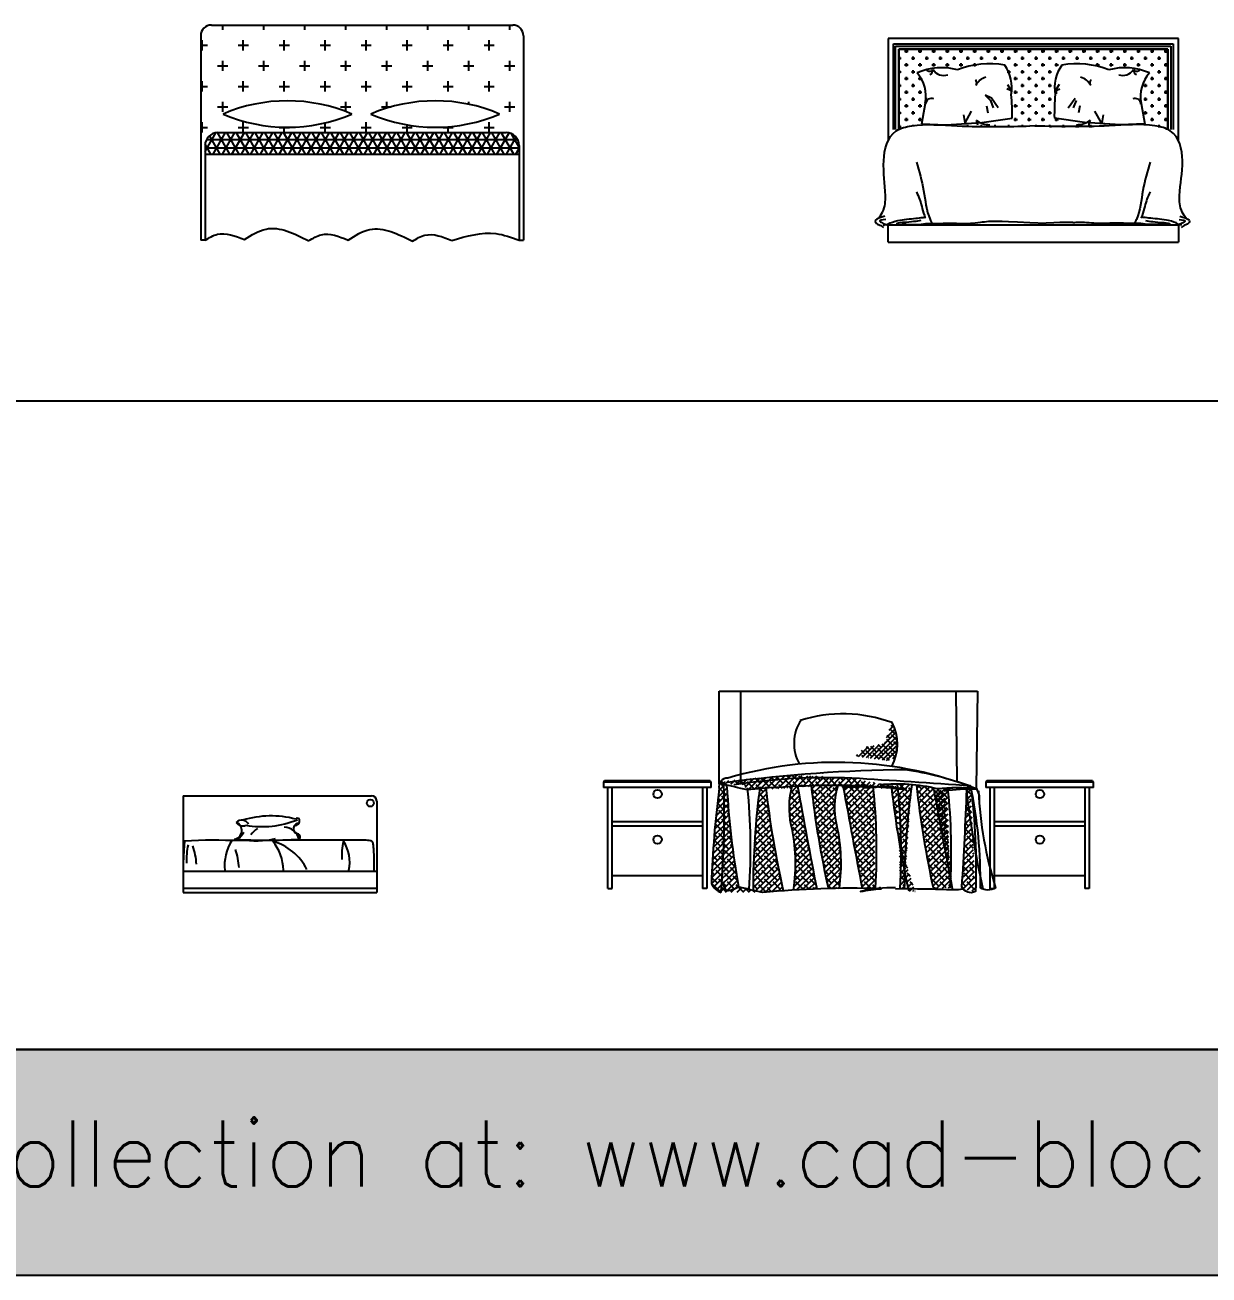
# Model space of a CAD drawing. Header units: millimetres. Extents: x 6388 to 59789, y -18725 to 8137.
# Drawn here: x 50890 to 56393, y -18725 to -12918 of the extents above; entities that cross this region are included whole.
import ezdxf

# ---------------------------------------------------------------- set-up
doc = ezdxf.new("R2010")
doc.units = ezdxf.units.MM
doc.layers.add('www.cad-blocks.net', color=7, linetype='Continuous')
doc.styles.get("Standard").update_dxf_attribs({"font": 'arial.ttf'})
pattern_1 = [(45, (-15688, -18164.837), (-13.258252, 13.258252), []), (135, (-15688, -18164.837), (-39.774756, 13.258252), [46.875, -28.125])]
pattern_2 = [(45, (-15404, -18164.837), (-13.258252, 13.258252), []), (135, (-15404, -18164.837), (-39.774756, 13.258252), [46.875, -28.125])]
pattern_3 = [(45, (-15987.84, -18164.837), (-13.258252, 13.258252), []), (135, (-15987.84, -18164.837), (-39.774756, 13.258252), [46.875, -28.125])]

# ---------------------------------------------------------------- blocks, each defined once
blk = doc.blocks.new('A$C27510BBA')
for p, q in [((50, 1008.3), (1450, 1008.3)), ((0, 958.3), (0, 8.3)), ((1500, 958.3), (1500, 8.3)), ((0, 508.3), (0, 478.3)), ((80, 508.3), (1420, 508.3)), ((1500, 508.3), (1500, 478.3)), ((20, 448.3), (20, 8.3)), ((20, 408.3), (1480, 408.3)), ((1480, 448.3), (1480, 8.3)), ((20, 8.3), (0, 8.3)), ((1480, 8.3), (1500, 8.3))]:
    blk.add_line(p, q)
at = {"linetype": 'Continuous'}
for p, q in [((102.5, 985.3), (102.5, 1008.3)), ((293, 985.3), (293, 1008.3)), ((483.5, 985.3), (483.5, 1008.3)), ((674, 985.3), (674, 1008.3)), ((864.5, 985.3), (864.5, 1008.3)), ((1055, 985.3), (1055, 1008.3)), ((1245.5, 985.3), (1245.5, 1008.3)), ((1436, 985.3), (1436, 1008.3)), ((7.2, 890.1), (7.2, 937.7)), ((197.7, 890.1), (197.7, 937.7)), ((388.2, 890.1), (388.2, 937.7)), ((578.7, 890.1), (578.7, 937.7)), ((769.2, 890.1), (769.2, 937.7)), ((959.7, 890.1), (959.7, 937.7)), ((1150.2, 890.1), (1150.2, 937.7)), ((1340.7, 890.1), (1340.7, 937.7)), ((0, 913.9), (31, 913.9)), ((173.9, 913.9), (221.5, 913.9)), ((364.4, 913.9), (412, 913.9)), ((554.9, 913.9), (602.5, 913.9)), ((745.4, 913.9), (793, 913.9)), ((935.9, 913.9), (983.5, 913.9)), ((1126.4, 913.9), (1174, 913.9)), ((1316.9, 913.9), (1364.5, 913.9)), ((78.7, 818.6), (126.3, 818.6)), ((102.5, 794.8), (102.5, 842.4)), ((269.2, 818.6), (316.8, 818.6)), ((293, 794.8), (293, 842.4)), ((459.7, 818.6), (507.3, 818.6)), ((483.5, 794.8), (483.5, 842.4)), ((650.2, 818.6), (697.8, 818.6)), ((674, 794.8), (674, 842.4)), ((840.7, 818.6), (888.3, 818.6)), ((864.5, 794.8), (864.5, 842.4)), ((1031.2, 818.6), (1078.8, 818.6)), ((1055, 794.8), (1055, 842.4)), ((1221.7, 818.6), (1269.3, 818.6)), ((1245.5, 794.8), (1245.5, 842.4)), ((1412.2, 818.6), (1459.8, 818.6)), ((1436, 794.8), (1436, 842.4)), ((0, 723.4), (31, 723.4)), ((7.2, 699.6), (7.2, 747.2)), ((173.9, 723.4), (221.5, 723.4)), ((197.7, 699.6), (197.7, 747.2)), ((364.4, 723.4), (412, 723.4)), ((388.2, 699.6), (388.2, 747.2)), ((554.9, 723.4), (602.5, 723.4)), ((578.7, 699.6), (578.7, 747.2)), ((745.4, 723.4), (793, 723.4)), ((769.2, 699.6), (769.2, 747.2)), ((935.9, 723.4), (983.5, 723.4)), ((959.7, 699.6), (959.7, 747.2)), ((1126.4, 723.4), (1174, 723.4)), ((1150.2, 699.6), (1150.2, 747.2)), ((1316.9, 723.4), (1364.5, 723.4)), ((1340.7, 699.6), (1340.7, 747.2)), ((102.5, 604.3), (102.5, 651.9)), ((293, 648.1), (293, 651.9)), ((483.5, 651.8), (483.5, 651.9)), ((674, 606.2), (674, 651.9)), ((864.5, 621.9), (864.5, 651.9)), ((1245.5, 640.1), (1245.5, 651.9)), ((1436, 604.3), (1436, 651.9)), ((78.7, 628.1), (126.3, 628.1)), ((650.2, 628.1), (697.8, 628.1)), ((840.7, 628.1), (885.6, 628.1)), ((1412.2, 628.1), (1459.8, 628.1)), ((0, 532.9), (31, 532.9)), ((7.2, 509.1), (7.2, 556.7)), ((173.9, 532.9), (221.5, 532.9)), ((197.7, 509.1), (197.7, 556.7)), ((364.4, 532.9), (412, 532.9)), ((388.2, 509.1), (388.2, 533.6)), ((554.9, 532.9), (602.5, 532.9)), ((578.7, 509.1), (578.7, 554.1)), ((745.4, 532.9), (793, 532.9)), ((769.2, 509.1), (769.2, 556.7)), ((935.9, 532.9), (983.5, 532.9)), ((959.7, 509.1), (959.7, 544.8)), ((1126.4, 532.9), (1174, 532.9)), ((1150.2, 509.1), (1150.2, 535.9)), ((1316.9, 532.9), (1364.5, 532.9)), ((1340.7, 509.1), (1340.7, 556.7)), ((20, 420), (70.5, 507.5)), ((26.6, 475.7), (1473.4, 475.7)), ((91.1, 408.3), (41.4, 494.3)), ((57.2, 408.3), (114.9, 508.3)), ((135.1, 408.3), (77.4, 508.2)), ((101.2, 408.3), (158.9, 508.3)), ((179.1, 408.3), (121.3, 508.3)), ((145.2, 408.3), (202.9, 508.3)), ((223.1, 408.3), (165.3, 508.3)), ((189.2, 408.3), (246.9, 508.3)), ((267.1, 408.3), (209.3, 508.3)), ((233.2, 408.3), (290.9, 508.3)), ((311.1, 408.3), (253.3, 508.3)), ((277.2, 408.3), (334.9, 508.3)), ((355, 408.3), (297.3, 508.3)), ((321.2, 408.3), (378.9, 508.3)), ((399, 408.3), (341.3, 508.3)), ((365.2, 408.3), (422.9, 508.3)), ((443, 408.3), (385.3, 508.3)), ((409.2, 408.3), (466.9, 508.3)), ((487, 408.3), (429.3, 508.3)), ((453.2, 408.3), (510.9, 508.3)), ((531, 408.3), (473.3, 508.3)), ((497.1, 408.3), (554.9, 508.3)), ((575, 408.3), (517.3, 508.3)), ((541.1, 408.3), (598.9, 508.3)), ((619, 408.3), (561.3, 508.3)), ((585.1, 408.3), (642.9, 508.3)), ((663, 408.3), (605.3, 508.3)), ((629.1, 408.3), (686.9, 508.3)), ((707, 408.3), (649.3, 508.3)), ((673.1, 408.3), (730.9, 508.3)), ((751, 408.3), (693.3, 508.3)), ((717.1, 408.3), (774.9, 508.3)), ((795, 408.3), (737.3, 508.3)), ((761.1, 408.3), (818.8, 508.3)), ((839, 408.3), (781.2, 508.3)), ((805.1, 408.3), (862.8, 508.3)), ((883, 408.3), (825.2, 508.3)), ((849.1, 408.3), (906.8, 508.3)), ((927, 408.3), (869.2, 508.3)), ((893.1, 408.3), (950.8, 508.3)), ((971, 408.3), (913.2, 508.3)), ((937.1, 408.3), (994.8, 508.3)), ((1015, 408.3), (957.2, 508.3)), ((981.1, 408.3), (1038.8, 508.3)), ((1058.9, 408.3), (1001.2, 508.3)), ((1025.1, 408.3), (1082.8, 508.3)), ((1102.9, 408.3), (1045.2, 508.3)), ((1069.1, 408.3), (1126.8, 508.3)), ((1146.9, 408.3), (1089.2, 508.3)), ((1113.1, 408.3), (1170.8, 508.3)), ((1190.9, 408.3), (1133.2, 508.3)), ((1157.1, 408.3), (1214.8, 508.3)), ((1234.9, 408.3), (1177.2, 508.3)), ((1201.1, 408.3), (1258.8, 508.3)), ((1278.9, 408.3), (1221.2, 508.3)), ((1245, 408.3), (1302.8, 508.3)), ((1322.9, 408.3), (1265.2, 508.3)), ((1289, 408.3), (1346.8, 508.3)), ((1366.9, 408.3), (1309.2, 508.3)), ((1333, 408.3), (1390.8, 508.3)), ((1410.9, 408.3), (1353.2, 508.3)), ((1377, 408.3), (1433.8, 506.7)), ((1454.9, 408.3), (1397.2, 508.3)), ((1421, 408.3), (1466.2, 486.5)), ((1480, 441), (1444.1, 503.2)), ((20, 437.6), (1480, 437.6)), ((47.1, 408.3), (20.3, 454.6)), ((1465, 408.3), (1480, 434.2))]:
    blk.add_line(p, q, dxfattribs=at)
for centre, radius, start, end in [((50, 958.3), 50, 90, 180), ((1450, 958.3), 50, 0, 90), ((402.9, -105), 761.1, 66.84553, 113.15447), ((1090.1, -105), 761.1, 66.84553, 113.15447), ((402.9, 1294.6), 761.1, 246.84553, 293.15447), ((1090.1, 1294.6), 761.1, 246.84553, 293.15447), ((80, 448.3), 60, 90, 180), ((1420, 448.3), 60, 0, 90)]:
    blk.add_arc(centre, radius, start, end)
for points, end_tangent in [([(202.9, 11.6), (303.6, 60.6), (502.2, 6.2)], (0.939888, 0.341483)), ([(685.1, 9.5), (785.8, 58.5), (984.5, 4.1)], (0.939888, 0.341483)), ([(20, 8.3), (77.7, 36.1), (202.9, 11.6)], (0.984454, 0.175644)), ([(502.2, 6.2), (559.9, 34), (685.1, 9.5)], (0.984454, 0.175644)), ([(984.5, 4.1), (1042.1, 31.9), (1167.3, 7.4)], (0.984454, 0.175644))]:
    blk.add_spline(points, degree=3, dxfattribs=dict(end_tangent=end_tangent))
blk.add_spline([(1167.3, 7.4), (1371.9, 39.4), (1480, 8.3)], degree=3)
blk = doc.blocks.new('A$C46102320')
at = {"extrusion": (-5.62396e-32, -1.83698e-16, -1)}
for p, q in [((1409.5, 945.6), (59.6, 945.6)), ((59.6, 945.6), (59.6, 471.1)), ((1409.5, 471.1), (1409.5, 945.6)), ((1359.5, 895.6), (109.6, 895.6)), ((109.6, 895.6), (109.6, 523.3)), ((1359.5, 523.3), (1359.5, 895.6)), ((59.6, 80), (1366.8, 80)), ((1366.8, 80), (1409.5, 80)), ((59.6, 0), (1409.5, 0))]:
    blk.add_line(p, q, dxfattribs=at)
for p, q in [((84.6, 523.3), (84.6, 920.6)), ((84.6, 920.6), (1384.5, 920.6)), ((94.6, 523.3), (94.6, 910.6)), ((94.6, 910.6), (1374.5, 910.6)), ((109.6, 523.3), (109.6, 895.6)), ((109.6, 895.6), (1359.5, 895.6)), ((136.9, 886.6), (152.7, 886.6)), ((144.8, 878.6), (144.8, 894.5)), ((200.4, 886.6), (216.2, 886.6)), ((208.3, 878.6), (208.3, 894.5)), ((263.9, 886.6), (279.7, 886.6)), ((271.8, 878.6), (271.8, 894.5)), ((327.4, 886.6), (343.2, 886.6)), ((335.3, 878.6), (335.3, 894.5)), ((390.9, 886.6), (406.7, 886.6)), ((398.8, 878.6), (398.8, 894.5)), ((454.4, 886.6), (470.2, 886.6)), ((462.3, 878.6), (462.3, 894.5)), ((517.9, 886.6), (533.7, 886.6)), ((525.8, 878.6), (525.8, 894.5)), ((581.4, 886.6), (597.2, 886.6)), ((589.3, 878.6), (589.3, 894.5)), ((644.9, 886.6), (660.7, 886.6)), ((652.8, 878.6), (652.8, 894.5)), ((708.4, 886.6), (724.2, 886.6)), ((716.3, 878.6), (716.3, 894.5)), ((771.9, 886.6), (787.7, 886.6)), ((779.8, 878.6), (779.8, 894.5)), ((835.4, 886.6), (851.2, 886.6)), ((843.3, 878.6), (843.3, 894.5)), ((898.9, 886.6), (914.7, 886.6)), ((906.8, 878.6), (906.8, 894.5)), ((962.4, 886.6), (978.2, 886.6)), ((970.3, 878.6), (970.3, 894.5)), ((1025.9, 886.6), (1041.7, 886.6)), ((1033.8, 878.6), (1033.8, 894.5)), ((1089.4, 886.6), (1105.2, 886.6)), ((1097.3, 878.6), (1097.3, 894.5)), ((1152.9, 886.6), (1168.7, 886.6)), ((1160.8, 878.6), (1160.8, 894.5)), ((1216.4, 886.6), (1232.2, 886.6)), ((1224.3, 878.6), (1224.3, 894.5)), ((1279.9, 886.6), (1295.7, 886.6)), ((1287.8, 878.6), (1287.8, 894.5)), ((1343.4, 886.6), (1359.2, 886.6)), ((1351.3, 878.6), (1351.3, 894.5)), ((1359.5, 895.6), (1359.5, 523.3)), ((1374.5, 910.6), (1374.5, 523.3)), ((1384.5, 920.6), (1384.5, 523.3)), ((109.6, 854.8), (121, 854.8)), ((113, 846.9), (113, 862.7)), ((136.9, 823.1), (152.7, 823.1)), ((144.8, 815.1), (144.8, 831)), ((168.6, 854.8), (184.5, 854.8)), ((176.5, 846.9), (176.5, 862.7)), ((200.4, 823.1), (216.2, 823.1)), ((208.3, 815.1), (208.3, 831)), ((232.1, 854.8), (248, 854.8)), ((240, 846.9), (240, 862.7)), ((263.9, 823.1), (279.7, 823.1)), ((271.8, 815.1), (271.8, 831)), ((295.6, 854.8), (311.5, 854.8)), ((303.5, 846.9), (303.5, 862.7)), ((327.4, 823.1), (343.2, 823.1)), ((335.3, 815.1), (335.3, 831)), ((359.1, 854.8), (375, 854.8)), ((367, 846.9), (367, 862.7)), ((390.9, 823.1), (406.7, 823.1)), ((398.8, 815.1), (398.8, 831)), ((422.6, 854.8), (438.5, 854.8)), ((430.5, 846.9), (430.5, 862.7)), ((454.4, 823.1), (470.2, 823.1)), ((462.3, 815.1), (462.3, 831)), ((486.1, 854.8), (502, 854.8)), ((494, 846.9), (494, 862.7)), ((549.6, 854.8), (565.5, 854.8)), ((557.5, 846.9), (557.5, 862.7)), ((613.1, 854.8), (629, 854.8)), ((621, 846.9), (621, 862.7)), ((644.9, 823.1), (660.7, 823.1)), ((652.8, 815.1), (652.8, 831)), ((676.6, 854.8), (692.5, 854.8)), ((684.5, 846.9), (684.5, 862.7)), ((708.4, 823.1), (724.2, 823.1)), ((716.3, 815.1), (716.3, 831)), ((740.1, 854.8), (756, 854.8)), ((748, 846.9), (748, 862.7)), ((771.9, 823.1), (787.7, 823.1)), ((779.8, 815.1), (779.8, 831)), ((803.6, 854.8), (819.5, 854.8)), ((811.5, 846.9), (811.5, 862.7)), ((835.4, 823.1), (851.2, 823.1)), ((843.3, 815.1), (843.3, 831)), ((867.1, 854.8), (883, 854.8)), ((875, 846.9), (875, 862.7)), ((930.6, 854.8), (946.5, 854.8)), ((938.5, 846.9), (938.5, 862.7)), ((994.1, 854.8), (1010, 854.8)), ((1002, 846.9), (1002, 862.7)), ((1025.9, 823.1), (1041.7, 823.1)), ((1033.8, 815.1), (1033.8, 831)), ((1057.6, 854.8), (1073.5, 854.8)), ((1065.5, 846.9), (1065.5, 862.7)), ((1089.4, 823.1), (1105.2, 823.1)), ((1097.3, 815.1), (1097.3, 831)), ((1121.1, 854.8), (1137, 854.8)), ((1129, 846.9), (1129, 862.7)), ((1152.9, 823.1), (1168.7, 823.1)), ((1160.8, 815.1), (1160.8, 831)), ((1184.6, 854.8), (1200.5, 854.8)), ((1192.5, 846.9), (1192.5, 862.7)), ((1216.4, 823.1), (1232.2, 823.1)), ((1224.3, 815.1), (1224.3, 831)), ((1248.1, 854.8), (1264, 854.8)), ((1256, 846.9), (1256, 862.7)), ((1279.9, 823.1), (1295.7, 823.1)), ((1287.8, 815.1), (1287.8, 831)), ((1311.6, 854.8), (1327.5, 854.8)), ((1319.5, 846.9), (1319.5, 862.7)), ((1343.4, 823.1), (1359.2, 823.1)), ((1351.3, 815.1), (1351.3, 831)), ((109.6, 791.3), (121, 791.3)), ((113, 783.4), (113, 799.2)), ((136.9, 759.6), (152.7, 759.6)), ((144.8, 751.6), (144.8, 767.5)), ((168.6, 791.3), (184.5, 791.3)), ((176.5, 783.4), (176.5, 799.2)), ((200.4, 759.6), (216.2, 759.6)), ((208.3, 751.6), (208.3, 767.5)), ((613.1, 791.3), (629, 791.3)), ((621, 783.4), (621, 799.2)), ((644.9, 759.6), (660.7, 759.6)), ((652.8, 751.6), (652.8, 767.5)), ((676.6, 791.3), (692.5, 791.3)), ((684.5, 783.4), (684.5, 799.2)), ((708.4, 759.6), (724.2, 759.6)), ((716.3, 751.6), (716.3, 767.5)), ((740.1, 791.3), (756, 791.3)), ((748, 783.4), (748, 799.2)), ((771.9, 759.6), (787.7, 759.6)), ((779.8, 751.6), (779.8, 767.5)), ((803.6, 791.3), (819.5, 791.3)), ((811.5, 783.4), (811.5, 799.2)), ((1279.9, 759.6), (1295.7, 759.6)), ((1287.8, 751.6), (1287.8, 767.5)), ((1311.6, 791.3), (1327.5, 791.3)), ((1319.5, 783.4), (1319.5, 799.2)), ((1343.4, 759.6), (1359.2, 759.6)), ((1351.3, 751.6), (1351.3, 767.5)), ((109.6, 727.8), (121, 727.8)), ((113, 719.9), (113, 735.7)), ((144.8, 688.1), (144.8, 704)), ((168.6, 727.8), (184.5, 727.8)), ((176.5, 719.9), (176.5, 735.7)), ((208.3, 688.1), (208.3, 704)), ((632.3, 702.9), (611.1, 712)), ((614.1, 731.7), (632.3, 702.9)), ((652.8, 688.1), (652.8, 704)), ((676.6, 727.8), (692.5, 727.8)), ((684.5, 719.9), (684.5, 735.7)), ((716.3, 688.1), (716.3, 704)), ((740.1, 727.8), (756, 727.8)), ((748, 719.9), (748, 735.7)), ((779.8, 688.1), (779.8, 704)), ((803.6, 727.8), (819.5, 727.8)), ((811.5, 719.9), (811.5, 735.7)), ((855, 731.7), (836.8, 702.9)), ((836.8, 702.9), (858, 712)), ((843.3, 688.1), (843.3, 704)), ((1248.1, 727.8), (1264, 727.8)), ((1256, 719.9), (1256, 735.7)), ((1287.8, 688.1), (1287.8, 704)), ((1311.6, 727.8), (1327.5, 727.8)), ((1319.5, 719.9), (1319.5, 735.7)), ((1351.3, 688.1), (1351.3, 704)), ((109.6, 664.3), (121, 664.3)), ((113, 656.4), (113, 672.2)), ((136.9, 696.1), (152.7, 696.1)), ((144.8, 624.6), (144.8, 640.5)), ((168.6, 664.3), (184.5, 664.3)), ((176.5, 656.4), (176.5, 672.2)), ((200.4, 696.1), (216.2, 696.1)), ((208.3, 624.6), (208.3, 640.5)), ((237.3, 669.7), (215.7, 547.1)), ((540, 668.1), (511.2, 681.8)), ((511.2, 681.8), (535.4, 657.6)), ((535.4, 657.6), (549, 624.3)), ((571.7, 624.3), (540, 668.1)), ((644.9, 696.1), (660.7, 696.1)), ((652.8, 624.6), (652.8, 640.5)), ((676.6, 664.3), (692.5, 664.3)), ((684.5, 656.4), (684.5, 672.2)), ((708.4, 696.1), (724.2, 696.1)), ((716.3, 624.6), (716.3, 640.5)), ((740.1, 664.3), (756, 664.3)), ((748, 656.4), (748, 672.2)), ((771.9, 696.1), (787.7, 696.1)), ((779.8, 624.6), (779.8, 640.5)), ((803.6, 664.3), (819.5, 664.3)), ((811.5, 656.4), (811.5, 672.2)), ((897.4, 624.3), (929.1, 668.1)), ((933.7, 657.6), (920.1, 624.3)), ((1231.8, 669.7), (1253.4, 547.1)), ((1248.1, 664.3), (1264, 664.3)), ((1256, 656.4), (1256, 672.2)), ((1279.9, 696.1), (1295.7, 696.1)), ((1287.8, 624.6), (1287.8, 640.5)), ((1311.6, 664.3), (1327.5, 664.3)), ((1319.5, 656.4), (1319.5, 672.2)), ((1343.4, 696.1), (1359.2, 696.1)), ((1351.3, 624.6), (1351.3, 640.5)), ((109.6, 600.8), (121, 600.8)), ((113, 592.9), (113, 608.7)), ((136.9, 632.6), (152.7, 632.6)), ((168.6, 600.8), (184.5, 600.8)), ((176.5, 592.9), (176.5, 608.7)), ((200.4, 632.6), (216.2, 632.6)), ((410.1, 591.6), (415.8, 553.8)), ((415.8, 550), (447.9, 608.6)), ((517.9, 633.2), (523.6, 601)), ((644.9, 632.6), (660.7, 632.6)), ((676.6, 600.8), (692.5, 600.8)), ((684.5, 592.9), (684.5, 608.7)), ((708.4, 632.6), (724.2, 632.6)), ((740.1, 600.8), (756, 600.8)), ((748, 592.9), (748, 608.7)), ((771.9, 632.6), (787.7, 632.6)), ((803.6, 600.8), (819.5, 600.8)), ((811.5, 592.9), (811.5, 608.7)), ((951.2, 633.2), (945.5, 601)), ((1053.3, 550), (1021.2, 608.6)), ((1059, 591.6), (1053.3, 553.8)), ((1248.1, 600.8), (1264, 600.8)), ((1256, 592.9), (1256, 608.7)), ((1279.9, 632.6), (1295.7, 632.6)), ((1311.6, 600.8), (1327.5, 600.8)), ((1319.5, 592.9), (1319.5, 608.7)), ((1343.4, 632.6), (1359.2, 632.6)), ((109.6, 537.3), (121, 537.3)), ((113, 529.4), (113, 545.2)), ((136.9, 569.1), (152.7, 569.1)), ((144.8, 561.1), (144.8, 577)), ((176.5, 541.1), (176.5, 545.2)), ((200.4, 569.1), (216.2, 569.1)), ((208.3, 561.1), (208.3, 577)), ((215.8, 549.8), (330, 544.1)), ((303.5, 544.2), (303.5, 545.2)), ((330, 544.1), (495.7, 555.5)), ((367, 540.9), (367, 545.2)), ((430.5, 538.2), (430.5, 545.2)), ((486.1, 537.3), (502, 537.3)), ((494, 536.7), (494, 545.2)), ((495.7, 555.5), (636.4, 575.8)), ((557.5, 536.3), (557.5, 545.2)), ((613.1, 537.3), (629, 537.3)), ((621, 536.8), (621, 545.2)), ((644.9, 569.1), (660.7, 569.1)), ((652.8, 561.1), (652.8, 577)), ((684.5, 538.3), (684.5, 545.2)), ((708.4, 569.1), (724.2, 569.1)), ((716.3, 561.1), (716.3, 577)), ((748, 538.6), (748, 545.2)), ((771.9, 569.1), (787.7, 569.1)), ((779.8, 561.1), (779.8, 577)), ((809.4, 537.3), (819.5, 537.3)), ((811.5, 537.3), (811.5, 545.2)), ((973.4, 555.5), (832.7, 575.8)), ((835.4, 569.1), (851.2, 569.1)), ((843.3, 561.1), (843.3, 577)), ((867.1, 537.3), (883, 537.3)), ((875, 536.4), (875, 545.2)), ((930.6, 537.3), (946.5, 537.3)), ((938.5, 536.3), (938.5, 545.2)), ((1139.1, 544.1), (973.4, 555.5)), ((994.1, 537.3), (1008.2, 537.3)), ((1002, 537.2), (1002, 545.2)), ((1065.5, 539.2), (1065.5, 545.2)), ((1129, 542.4), (1129, 545.2)), ((1253.3, 549.8), (1139.1, 544.1)), ((1192.5, 545.1), (1192.5, 545.2)), ((1256, 544.5), (1256, 545.2)), ((1279.9, 569.1), (1295.7, 569.1)), ((1287.8, 561.1), (1287.8, 577)), ((1315.6, 537.3), (1327.5, 537.3)), ((1319.5, 536.5), (1319.5, 545.2)), ((1343.4, 569.1), (1359.2, 569.1)), ((1351.3, 561.1), (1351.3, 577)), ((59.6, 0), (59.6, 80)), ((1409.5, 80), (1409.5, 0))]:
    blk.add_line(p, q)
for centre, radius, start, end in [((532.5, 422.3), 406.1, 80.14569, 111.6607), ((452.3, 717.3), 182.9, 349.74638, 35.05665), ((1016.8, 717.3), 182.9, 144.94335, 190.25362), ((936.6, 422.3), 406.1, 68.3393, 99.85431), ((308.2, 533), 276.9, 74.41077, 114.16954), ((71.1, 676.9), 164.7, 349.00747, 41.34021), ((254, 817.9), 24.6, 222.49577, 296.57645), ((247.9, 796.7), 19.1, 288.44388, 15.93759), ((318.3, 831.7), 57.9, 211.79038, 289.08169), ((539, 689.2), 81.1, 107.80539, 152.13988), ((930.1, 689.2), 81.1, 27.86012, 72.19461), ((1160.9, 533), 276.9, 65.83046, 105.58923), ((1150.8, 831.7), 57.9, 250.91831, 328.20962), ((1221.2, 796.7), 19.1, 164.06241, 251.55612), ((1215.1, 817.9), 24.6, 243.42355, 317.50423), ((1398, 676.9), 164.7, 138.65979, 190.99253), ((450.8, 739.5), 21.1, 328.8176, 44.60908), ((1018.3, 739.5), 21.1, 135.39092, 211.1824), ((261.3, 640.3), 27, 66.49974, 178.7128), ((-347.3, 592.9), 983.9, 359.00704, 5.35828), ((1816.4, 592.9), 983.9, 174.64172, 180.99296), ((1207.8, 640.3), 27, 1.2872, 113.50026), ((532.2, 650.7), 105.4, 232.88164, 270.26586), ((445.8, 544.3), 30.6, 358.18105, 41.80416), ((936.9, 650.7), 105.4, 269.73414, 307.11836), ((1023.3, 544.3), 30.6, 138.19584, 181.81895)]:
    blk.add_arc(centre, radius, start, end)
for points, knots in [([(14.9, 111.3), (21.9, 117.7), (46.8, 155.8), (49.5, 249.7), (28.8, 364.7), (60.2, 514.3), (205.4, 552.7), (434.6, 532.9), (625, 536.1), (719.2, 539.4)], [0, 0, 0, 0, 28.320233, 100.953775, 269.820348, 420.691469, 489.161544, 656.134073, 940.569207, 940.569207, 940.569207, 940.569207]), ([(1446.3, 111.3), (1439.3, 117.7), (1414.3, 155.8), (1411.7, 249.7), (1440.3, 364.7), (1408.9, 514.3), (1263.7, 552.7), (1034.5, 532.9), (844.1, 536.1), (719.2, 539.4)], [0, 0, 0, 0, 28.320233, 100.953775, 269.820348, 420.691469, 489.161544, 656.134073, 940.569207, 940.569207, 940.569207, 940.569207]), ([(191.3, 232.8), (196.6, 221.7), (211.8, 190.4), (218.5, 152.2), (231.5, 115.4), (233, 113)], [0, 0, 0, 0, 37.234018, 105.386078, 113.844905, 113.844905, 113.844905, 113.844905]), ([(1277.8, 232.8), (1272.5, 221.7), (1257.3, 190.4), (1250.6, 152.2), (1237.6, 115.4), (1236.1, 113)], [0, 0, 0, 0, 37.234018, 105.386078, 113.844905, 113.844905, 113.844905, 113.844905]), ([(36.4, 80.8), (41.1, 80.7), (54.5, 80.3), (62, 87.3), (114.1, 104.3), (173.5, 108.9), (213.7, 113.3), (229.9, 115.5), (232.6, 113.3), (233, 113)], [0, 0, 0, 0, 14.447875, 40.468341, 96.220884, 181.018327, 216.046098, 224.609189, 226.185962, 226.185962, 226.185962, 226.185962]), ([(212.8, 99.6), (192.1, 96.5), (164.9, 92.5), (90.7, 87.9), (113.1, 78.6), (126.9, 84.2), (151.9, 82.3), (184.1, 79.3), (223.4, 85.2), (266.4, 87.5), (302.2, 84.3), (332.6, 89.7), (426.8, 84), (460.5, 88.4), (531.4, 97.9), (552, 95.8), (565.4, 100), (795, 87.6)], [0, 0, 0, 0, 87.513803, 114.592793, 124.77702, 141.903576, 160.817021, 198.691115, 240.471478, 280.23486, 329.410006, 348.41762, 373.077233, 428.05708, 447.802257, 468.691939, 491.310217, 491.310217, 491.310217, 491.310217]), ([(1256.3, 99.6), (1277, 96.5), (1304.2, 92.5), (1378.4, 87.9), (1356, 78.6), (1342.2, 84.2), (1317.2, 82.3), (1285, 79.3), (1245.7, 85.2), (1202.7, 87.5), (1166.9, 84.3), (1136.5, 89.7), (1042.3, 84), (1008.6, 88.4), (942.3, 92.8), (919.6, 87.6), (902.1, 93.8), (795, 87.6)], [0, 0, 0, 0, 87.513803, 114.592793, 124.77702, 141.903576, 160.817021, 198.691115, 240.471478, 280.23486, 329.410006, 348.41762, 373.077233, 428.05708, 447.802257, 468.691939, 491.310217, 491.310217, 491.310217, 491.310217]), ([(1424.8, 80.8), (1420.1, 80.7), (1406.7, 80.3), (1407.1, 87.3), (1355, 104.3), (1295.6, 108.9), (1255.4, 113.3), (1239.2, 115.5), (1236.5, 113.3), (1236.1, 113)], [0, 0, 0, 0, 14.447875, 40.468341, 96.220884, 181.018327, 216.046098, 224.609189, 226.185962, 226.185962, 226.185962, 226.185962])]:
    blk.add_open_spline(points, degree=3, knots=knots)
for points in [[(191.3, 371.2), (225, 240.2), (254.9, 105.2), (266.2, 82.8)], [(1277.8, 371.2), (1244.1, 240.2), (1214.2, 105.2), (1202.9, 82.8)], [(45.1, 119.8), (25.9, 114.3), (0.1, 96), (6.5, 86.3), (21.6, 78.5), (38.6, 68.3)], [(1416.1, 119.8), (1435.3, 114.3), (1461.1, 96), (1454.7, 86.3), (1439.6, 78.5), (1422.5, 68.3)], [(48.9, 104.2), (21.9, 96.3), (27.2, 93), (36.9, 86.5), (55.1, 80.8)], [(1412.3, 104.2), (1439.2, 96.3), (1434, 93), (1424.3, 86.5), (1406.1, 80.8)]]:
    blk.add_spline(points, degree=3)
blk = doc.blocks.new('A$C691C67E3')
for p, q in [((0, 450), (875, 450)), ((0, 450), (0, 0)), ((900, 425), (900, 0)), ((6.2, 240.2), (3.3, 194.8)), ((6.2, 240.2), (39, 242.4)), ((39, 242.4), (71.6, 243.8)), ((71.6, 243.8), (103.7, 244.5)), ((103.7, 244.5), (135.5, 244.7)), ((135.5, 244.7), (166.8, 244.5)), ((166.8, 244.5), (197.6, 244.1)), ((197.6, 244.1), (227.8, 243.6)), ((227.8, 243.6), (257.4, 243.2)), ((257.4, 243.2), (286.4, 242.9)), ((286.4, 242.9), (314.7, 242.9)), ((314.7, 242.9), (342.4, 243)), ((342.4, 243), (369.4, 243.2)), ((369.4, 243.2), (395.7, 243.5)), ((395.7, 243.5), (421.5, 243.8)), ((421.5, 243.8), (446.6, 244.1)), ((446.6, 244.1), (471.1, 244.4)), ((471.1, 244.4), (495, 244.7)), ((495, 244.7), (518.2, 244.9)), ((518.2, 244.9), (540.8, 245)), ((540.8, 245), (562.6, 245.1)), ((562.6, 245.1), (583.7, 245.1)), ((583.7, 245.1), (604, 245.1)), ((604, 245.1), (623.5, 245.2)), ((623.5, 245.2), (642.1, 245.2)), ((642.1, 245.2), (659.9, 245.2)), ((659.9, 245.2), (676.9, 245.2)), ((676.9, 245.2), (693.2, 245.2)), ((693.2, 245.2), (708.8, 245.2)), ((708.8, 245.2), (723.9, 245.2)), ((723.9, 245.2), (738.6, 245.2)), ((738.6, 245.2), (752.8, 245.2)), ((752.8, 245.2), (766.8, 245.2)), ((766.8, 245.2), (780.5, 245.2)), ((780.5, 245.2), (793.9, 245.1)), ((793.9, 245.1), (806.8, 245.1)), ((806.8, 245.1), (818.9, 245)), ((818.9, 245), (830.2, 244.8)), ((830.2, 244.8), (840.5, 244.5)), ((840.5, 244.5), (849.6, 244.2)), ((849.6, 244.2), (857.4, 243.7)), ((857.4, 243.7), (863.8, 243.1)), ((863.8, 243.1), (868.8, 242.3)), ((868.8, 242.3), (872.7, 241.2)), ((872.7, 241.2), (875.6, 239.7)), ((875.6, 239.7), (877.8, 237.9)), ((877.8, 237.9), (879.3, 235.6)), ((879.3, 235.6), (880.5, 232.7)), ((880.5, 232.7), (881.3, 229.2)), ((3.3, 194.8), (0, 136.8)), ((881.3, 229.2), (882.1, 225.1)), ((882.1, 225.1), (882.8, 220.4)), ((882.8, 220.4), (883.5, 215.2)), ((883.5, 215.2), (884.1, 209.7)), ((884.1, 209.7), (884.6, 203.9)), ((884.6, 203.9), (885, 197.9)), ((885, 197.9), (885.4, 191.8)), ((885.4, 191.8), (885.7, 185.8)), ((885.7, 185.8), (885.9, 179.9)), ((885.9, 179.9), (886.1, 174.1)), ((0, 136.8), (0, 100)), ((886.1, 174.1), (886.2, 168.3)), ((886.2, 168.3), (886.3, 162.5)), ((886.3, 162.5), (886.4, 156.7)), ((886.4, 156.7), (886.4, 150.7)), ((886.4, 150.7), (886.4, 144.6)), ((886.4, 144.6), (886.4, 138.4)), ((886.4, 138.4), (886.4, 131.9)), ((886.4, 131.9), (886.4, 125.5)), ((886.4, 125.5), (886.4, 119.3)), ((886.4, 119.3), (886.4, 113.7)), ((0, 100), (900, 100)), ((886.4, 113.7), (886.4, 108.9)), ((886.4, 108.9), (886.4, 105.1)), ((886.4, 105.1), (886.4, 102.7)), ((886.4, 102.7), (886.4, 101.8)), ((0, 20), (900, 20)), ((0, 0), (900, 0))]:
    blk.add_line(p, q)
blk.add_circle((870.2, 415.7), 16.6)
for centre, radius, start, end in [((875, 425), 25, 0, 90), ((409.2, -79.6), 435.6, 74.81657, 107.56689), ((231.1, 287.9), 41.4, 281.49934, 67.17339), ((272.2, 300), 36.1, 28.41507, 133.88683), ((276.4, 343.2), 33.9, 210.34305, 296.05975), ((366.6, 744.3), 438.1, 260.10438, 292.16499), ((407.6, 203.1), 112.9, 123.59721, 145.14806), ((469.4, 231.8), 71.4, 12.64049, 89.73317), ((538.2, 295.8), 25.8, 89.67624, 247.958), ((520.8, 332.7), 20.7, 258.47898, 37.11023), ((531.8, 335), 10.3, 43.89428, 145.62005), ((418, 122.5), 225.4, 147.93418, 185.10881), ((387.6, 3070.1), 2826.7, 266.99462, 273.07233), ((121.7, 389), 194.3, 313.09069, 325.88741), ((339.9, 643.6), 403.3, 259.67572, 282.89233), ((241.3, 97.9), 225.4, 1.44026, 38.61489), ((345, -10), 258.9, 27.00559, 73.75555), ((529.5, 258.5), 14.6, 311.04464, 96.75514), ((1063.6, 168.8), 326.3, 167.65334, 182.76284), ((605.1, 143.3), 169.2, 346.43017, 34.28536), ((342, 152.2), 326.3, 167.65334, 182.76284), ((-263.3, 110.8), 326.3, 3.78623, 18.89573), ((-65.5, 94.1), 326.3, 3.78623, 18.89573)]:
    blk.add_arc(centre, radius, start, end)
blk = doc.blocks.new('A$C0A340C7B')
h = blk.add_hatch()
h.set_pattern_fill('ANSI38', color=256, scale=120, style=0)
h.set_pattern_definition([(45, (-12058.2, -14386.637), (-10.606602, 10.606602), []), (135, (-12058.2, -14386.637), (-31.819805, 10.606602), [37.5, -22.5])])
h.paths.add_polyline_path([(1341, 789.4), (1304.2, 691.8), (1218.6, 676.6), (1168.9, 633.4), (1176.4, 633.6), (1327.3, 611.6), (1357.4, 630), (1364.6, 711.3)])
h = blk.add_hatch()
h.set_pattern_fill('ANSI38', color=256, scale=150, style=0)
h.set_pattern_definition(pattern_2)
h.paths.add_polyline_path([(545.1, 516.7), (840, 542.9), (1095.2, 561.8), (1234.3, 570.9), (989.1, 555.1), (604.7, 499.8)])
h = blk.add_hatch()
h.set_pattern_fill('ANSI38', color=256, scale=150, style=0)
h.set_pattern_definition(pattern_2)
h.paths.add_polyline_path([(1367.1, 483.6), (1167.8, 488.4), (1059.1, 491.1), (901.8, 492.9), (873.7, 485.5), (785, 482.2), (732.9, 483.1), (668.7, 477.4), (641.9, 505.2), (601.9, 500.6), (786.4, 526), (910.8, 543.9), (1154.5, 531.3), (1406.8, 481.8)])
h = blk.add_hatch()
h.set_pattern_fill('ANSI38', color=256, scale=150, style=0)
h.set_pattern_definition(pattern_2)
h.paths.add_polyline_path([(694.8, 10, 0.002104), (734.6, 1.2), (752.1, 1.2, -0.004884), (835.3, 8.2, -0.02697), (754.1, 484.8, 0.001692), (725.3, 482.5, 0.032101)])
h.paths.add_polyline_path([(901.7, 493.5, 0.00153), (875.5, 492.4, 0.124302), (870.6, 315.2, -0.092327), (881.3, 11.3, -0.0064), (990.6, 16.9, -0.002853)])
h.paths.add_polyline_path([(573.2, 490.8, 0.59855), (538.6, 505.6, 0.152428), (537.2, 481.8, 0.023634), (501.1, 40.5, 0.163049), (543.5, 1.2), (734.6, 1.2, -0.005757), (625.9, 26.2, 0.002788), (627.3, 27, -0.0315)])
h = blk.add_hatch()
h.set_pattern_fill('ANSI38', color=256, scale=150, style=0)
h.set_pattern_definition(pattern_2)
h.paths.add_polyline_path([(964.7, 495.7), (978.9, 382.4), (998.3, 256.1), (1014.2, 166.6), (1033.1, 71.9), (1044.7, 18.6), (1094.3, 19.6), (1102.2, 148.9), (1101.6, 167.9), (1093.6, 254.7), (1082.4, 315.2), (1074.4, 371.8), (1073.9, 406.6), (1088.7, 497.2)])
h = blk.add_hatch()
h.set_pattern_fill('ANSI38', color=256, scale=150, style=0)
h.set_pattern_definition(pattern_2)
h.paths.add_polyline_path([(1262.6, 22.5), (1258.1, 490.8), (1114.6, 487.3), (1138.3, 357.1), (1156.6, 258.3), (1175.1, 159.9), (1191.3, 74.7), (1201.8, 19.7)])
h = blk.add_hatch()
h.set_pattern_fill('ANSI38', color=256, scale=150, style=0)
h.set_pattern_definition(pattern_2)
h.paths.add_polyline_path([(1338.3, 485.2), (1418.2, 7.4), (1448.6, 5.8), (1371.8, 245.2), (1367.1, 483.6)])
h = blk.add_hatch()
h.set_pattern_fill('ANSI38', color=256, scale=150, style=0)
h.set_pattern_definition(pattern_1)
h.paths.add_polyline_path([(1432.4, 500.8), (1397.7, 18.2), (1379.7, 22.5), (1367.5, 502.5)])
h = blk.add_hatch()
h.set_pattern_fill('ANSI38', color=256, scale=150, style=0)
h.set_pattern_definition(pattern_1)
h.paths.add_polyline_path([(1609.5, 22.5), (1532.9, 18), (1453.9, 498.7), (1550.9, 481.8), (1599.2, 485.6)])
h = blk.add_hatch()
h.set_pattern_fill('ANSI38', color=256, scale=150, style=0)
h.set_pattern_definition(pattern_3)
h.paths.add_polyline_path([(1620.5, 18), (1535.7, 472.8), (1584.5, 472.8)])
h = blk.add_hatch()
h.set_pattern_fill('ANSI38', color=256, scale=150, style=0)
h.set_pattern_definition(pattern_3)
h.paths.add_polyline_path([(1670.1, 18), (1728.7, 4.5), (1706.1, 495.3), (1635.8, 486.7), (1688.1, 477.3)])
for p, q in [((537.2, 935.2), (1737.2, 935.2)), ((537.2, 504.3), (537.2, 935.2)), ((637.2, 504.3), (637.2, 935.2)), ((1637.2, 935.2), (1641.3, 516.6)), ((1737.2, 935.2), (1731.7, 486.1)), ((5, 518.2), (0, 513.2)), ((0, 513.2), (0, 488.2)), ((500, 513.2), (0, 513.2)), ((500, 488.2), (0, 488.2)), ((495, 518.2), (5, 518.2)), ((20, 18.2), (20, 488.2)), ((40, 18.2), (40, 488.2)), ((460, 488.2), (460, 18.2)), ((480, 488.2), (480, 18.2)), ((495, 518.2), (500, 513.2)), ((500, 488.2), (500, 513.2)), ((1782, 518.2), (1777, 513.2)), ((1777, 513.2), (1777, 488.2)), ((2277, 513.2), (1777, 513.2)), ((2277, 488.2), (1777, 488.2)), ((2272, 518.2), (1782, 518.2)), ((1797, 18.2), (1797, 488.2)), ((1817, 18.2), (1817, 488.2)), ((2237, 488.2), (2237, 18.2)), ((2257, 488.2), (2257, 18.2)), ((2272, 518.2), (2277, 513.2)), ((2277, 488.2), (2277, 513.2)), ((460, 328.2), (40, 328.2)), ((460, 308.2), (40, 308.2)), ((2237, 328.2), (1817, 328.2)), ((2237, 308.2), (1817, 308.2)), ((460, 78.2), (40, 78.2)), ((2237, 78.2), (1817, 78.2)), ((20, 18.2), (40, 18.2)), ((480, 18.2), (460, 18.2)), ((1792.2, 18.2), (1812.2, 18.2)), ((1797, 18.2), (1817, 18.2)), ((2257, 18.2), (2237, 18.2))]:
    blk.add_line(p, q)
for points in [[(577.7, 513.3, -0.030339), (1402.3, 571.9, -0.045039), (1706.1, 495.3, 0.001848), (1154.5, 531.3, 0.049144), (604.7, 499.8, 12.837154)], [(1285, 499.8, 0.09094), (1406.8, 481.8, -0.017068), (1217.6, 495.3, 1.026625), (1208.6, 495.3, 0.031693), (667.8, 477.3, -0.006207), (550.7, 504.3, 8.878759)], [(667.8, 486.3, -0.041159), (675.5, 14.5, -5.193285)], [(726.4, 490.8, 0.03267), (694.8, 10, -409.364529)], [(753.4, 490.8, 0.027308), (835.3, 8.2, 0.803386)], [(875.5, 492.4, 0.124302), (870.6, 315.2, -0.092327), (881.3, 11.3)], [(901.7, 493.5, 0.002853), (990.6, 16.9, -15.110118)], [(964.7, 495.7, 0.026986), (1044.7, 18.6, 0.026986)], [(1088.7, 497.2, 0.127877), (1082.4, 315.2, -0.089811), (1094.3, 19.6, -0.089811)], [(1112.8, 497.1, 0.002858), (1201.8, 19.7, 0.002858)], [(1251.7, 491.9, -0.040952), (1262.6, 22.5, -5.193285)], [(1706.1, 495.3, -0.04037), (1728.7, 4.5, -0.434995), (1665.6, 27, 0.007998), (1688.1, 477.3, 0.224715), (1584.5, 472.8, -0.045302), (1731.1, 481.8, 0.053288), (1550.9, 481.8, 0.083273), (1285, 499.8)], [(1338.3, 485.2, 0.027021), (1418.2, 7.4, 0.803386)], [(1364.5, 502.5, -0.041883), (1376.7, 22.5)], [(1432.4, 501.1, 0.033143), (1397.7, 13.5)], [(1453.8, 499.2, 0.0272), (1532.9, 18)], [(1534.9, 477.3, 0.002749), (1620.5, 18)], [(1599.2, 485.6, -0.040396), (1609.5, 22.5)], [(1685.1, 485.5, 0.026431), (1762.7, 18)], [(1742.2, 472.8, 0.063196), (1821.8, 22.5, -0.310525), (1751.2, 22.5, 0.056294), (1706.1, 495.3)], [(1357.1, 22.5, 0.068595), (1194.9, 4.5, -0.033836), (1289.7, 18, 1.026625), (1280.6, 18, 0.031693), (739.9, 0, -0.006207), (622.8, 27, 8.878759)], [(1357.1, 18, -0.01281), (1627.5, 13.5, 0.06768), (1670.1, 18)]]:
    blk.add_lwpolyline(points, format="xyb")
for points in [[(1258.1, 490.8), (1114.6, 487.3)], [(1203.9, 486.3), (1343.7, 495.3)]]:
    blk.add_lwpolyline(points)
for centre in [(251.1, 457.4), (2028.1, 457.4), (251.1, 246.1), (2028.1, 246.1)]:
    blk.add_circle(centre, 19.3)
for centre, radius, start, end in [((1113, 170), 660, 69.79043, 107.63972), ((1081.8, 692.6), 196.8, 146.45063, 209.23681), ((1150.9, 689.3), 214.8, 331.32104, 27.77508), ((1082.6, -1165.3), 1770.2, 68.50958, 106.57238), ((576, 491.4), 40, 87.5616, 193.82171), ((5184.4, -119.9), 4686, 172.62221, 178.03779), ((551.9, 488.9), 21.3, 5.04265, 133.87072), ((-4346, 381.4), 4907, 355.54266, 1.33079), ((4277.6, 687.6), 3709.6, 183.04132, 190.25812), ((1661.4, 436.1), 86.3, 351.43384, 35.36738), ((581.1, 84.1), 91, 208.59135, 247.4727), ((637.2, 71.1), 89.1, 193.99722, 224.14484), ((557.4, 146.5), 138.4, 276.54135, 300.30537)]:
    blk.add_arc(centre, radius, start, end)
at = {"flags": 9}
for tag, p in [('YSIZE', (2235.7, 159.1)), ('XSIZE', (2235.7, 159.1)), ('YSIZE', (2237, 18.2)), ('XSIZE', (2237, 18.2))]:
    blk.add_attdef(tag, p, '', height=0.5, dxfattribs=at)
blk = doc.blocks.new('FORMAT')
at = {"true_color": 0x546d8e}
h = blk.add_hatch(color=155, dxfattribs=at)
h.set_gradient(color1=(68, 68, 68), color2=(84, 109, 142), tint=1)
h.paths.add_polyline_path([(59789.4, -18724.9), (59789.4, -17676.9), (10116.5, -17676.9), (10116.5, -18724.9)])
h.paths.add_polyline_path([(45164.9, -18390.5), (59402.3, -18390.5), (59402.3, -17929.8), (45164.9, -17929.8)], flags=24)
at = {"color": 155, "true_color": 0x546d8e}
for p, q in [((10116.5, -14664.9), (59789.4, -14664.9)), ((59789.4, -17676.9), (10116.5, -17676.9)), ((10116.5, -17676.9), (59789.4, -17676.9)), ((10116.5, -18724.9), (59789.4, -18724.9))]:
    blk.add_line(p, q, dxfattribs=at)
blk.add_line((10116.5, -17676.9), (59789.4, -17676.9))
at = {"color": 155, "true_color": 0x546d8e, "insert": (45241.7, -18006.6), "char_height": 307.125, "attachment_point": 1}
blk.add_mtext_dynamic_manual_height_columns('{\\Fsimplex|c0;\\C7;download more free cad collection at: www.cad-blocks.net}', width=45138.163, gutter_width=12.5, heights=[0], dxfattribs=at)

msp = doc.modelspace()

# ---------------------------------------------------------------- block references
for name, p in [('A$C27510BBA', (51707.1, -13926.6)), ('A$C46102320', (54842, -13926.6)), ('A$C0A340C7B', (53579.5, -16948.3)), ('A$C691C67E3', (51625.2, -16948.3))]:
    msp.add_blockref(name, p)
at = {"layer": 'www.cad-blocks.net'}
msp.add_blockref('FORMAT', (0, 0), dxfattribs=at)

doc.saveas('drawing.dxf')
